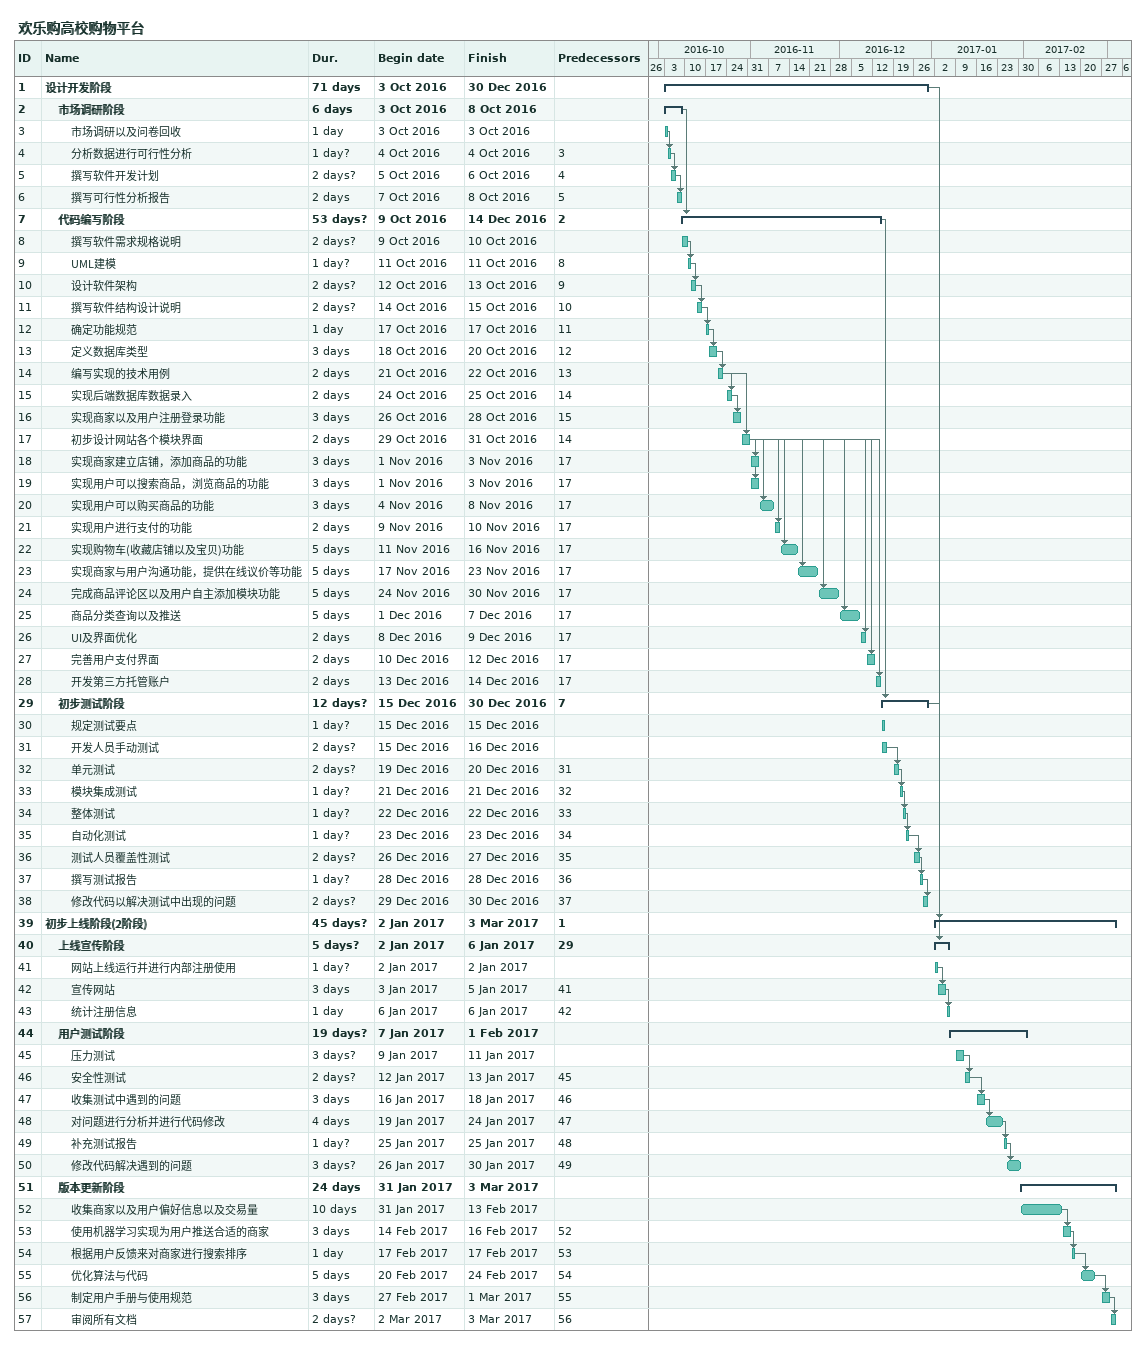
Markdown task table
欢乐购高校购物平台

| ID | Level | Task | Duration | Start | Finish | Predecessors |
|---|---|---|---|---|---|---|
| 1 | 1 | **设计开发阶段** | 71d | 2016-10-03 | 2016-12-30 |  |
| 2 | 2 | **市场调研阶段** | 6d | 2016-10-03 | 2016-10-08 |  |
| 3 | 3 | 市场调研以及问卷回收 | 1d | 2016-10-03 | 2016-10-03 |  |
| 4 | 3 | 分析数据进行可行性分析 | 1d? | 2016-10-04 | 2016-10-04 | 3 |
| 5 | 3 | 撰写软件开发计划 | 2d? | 2016-10-05 | 2016-10-06 | 4 |
| 6 | 3 | 撰写可行性分析报告 | 2d | 2016-10-07 | 2016-10-08 | 5 |
| 7 | 2 | **代码编写阶段** | 53d? | 2016-10-09 | 2016-12-14 | 2 |
| 8 | 3 | 撰写软件需求规格说明 | 2d? | 2016-10-09 | 2016-10-10 |  |
| 9 | 3 | UML建模 | 1d? | 2016-10-11 | 2016-10-11 | 8 |
| 10 | 3 | 设计软件架构 | 2d? | 2016-10-12 | 2016-10-13 | 9 |
| 11 | 3 | 撰写软件结构设计说明 | 2d? | 2016-10-14 | 2016-10-15 | 10 |
| 12 | 3 | 确定功能规范 | 1d | 2016-10-17 | 2016-10-17 | 11 |
| 13 | 3 | 定义数据库类型 | 3d | 2016-10-18 | 2016-10-20 | 12 |
| 14 | 3 | 编写实现的技术用例 | 2d | 2016-10-21 | 2016-10-22 | 13 |
| 15 | 3 | 实现后端数据库数据录入 | 2d | 2016-10-24 | 2016-10-25 | 14 |
| 16 | 3 | 实现商家以及用户注册登录功能 | 3d | 2016-10-26 | 2016-10-28 | 15 |
| 17 | 3 | 初步设计网站各个模块界面 | 2d | 2016-10-29 | 2016-10-31 | 14 |
| 18 | 3 | 实现商家建立店铺，添加商品的功能 | 3d | 2016-11-01 | 2016-11-03 | 17 |
| 19 | 3 | 实现用户可以搜索商品，浏览商品的功能 | 3d | 2016-11-01 | 2016-11-03 | 17 |
| 20 | 3 | 实现用户可以购买商品的功能 | 3d | 2016-11-04 | 2016-11-08 | 17 |
| 21 | 3 | 实现用户进行支付的功能 | 2d | 2016-11-09 | 2016-11-10 | 17 |
| 22 | 3 | 实现购物车(收藏店铺以及宝贝)功能 | 5d | 2016-11-11 | 2016-11-16 | 17 |
| 23 | 3 | 实现商家与用户沟通功能，提供在线议价等功能 | 5d | 2016-11-17 | 2016-11-23 | 17 |
| 24 | 3 | 完成商品评论区以及用户自主添加模块功能 | 5d | 2016-11-24 | 2016-11-30 | 17 |
| 25 | 3 | 商品分类查询以及推送 | 5d | 2016-12-01 | 2016-12-07 | 17 |
| 26 | 3 | UI及界面优化 | 2d | 2016-12-08 | 2016-12-09 | 17 |
| 27 | 3 | 完善用户支付界面 | 2d | 2016-12-10 | 2016-12-12 | 17 |
| 28 | 3 | 开发第三方托管账户 | 2d | 2016-12-13 | 2016-12-14 | 17 |
| 29 | 2 | **初步测试阶段** | 12d? | 2016-12-15 | 2016-12-30 | 7 |
| 30 | 3 | 规定测试要点 | 1d? | 2016-12-15 | 2016-12-15 |  |
| 31 | 3 | 开发人员手动测试 | 2d? | 2016-12-15 | 2016-12-16 |  |
| 32 | 3 | 单元测试 | 2d? | 2016-12-19 | 2016-12-20 | 31 |
| 33 | 3 | 模块集成测试 | 1d? | 2016-12-21 | 2016-12-21 | 32 |
| 34 | 3 | 整体测试 | 1d? | 2016-12-22 | 2016-12-22 | 33 |
| 35 | 3 | 自动化测试 | 1d? | 2016-12-23 | 2016-12-23 | 34 |
| 36 | 3 | 测试人员覆盖性测试 | 2d? | 2016-12-26 | 2016-12-27 | 35 |
| 37 | 3 | 撰写测试报告 | 1d? | 2016-12-28 | 2016-12-28 | 36 |
| 38 | 3 | 修改代码以解决测试中出现的问题 | 2d? | 2016-12-29 | 2016-12-30 | 37 |
| 39 | 1 | **初步上线阶段(2阶段)** | 45d? | 2017-01-02 | 2017-03-03 | 1 |
| 40 | 2 | **上线宣传阶段** | 5d? | 2017-01-02 | 2017-01-06 | 29 |
| 41 | 3 | 网站上线运行并进行内部注册使用 | 1d? | 2017-01-02 | 2017-01-02 |  |
| 42 | 3 | 宣传网站 | 3d | 2017-01-03 | 2017-01-05 | 41 |
| 43 | 3 | 统计注册信息 | 1d | 2017-01-06 | 2017-01-06 | 42 |
| 44 | 2 | **用户测试阶段** | 19d? | 2017-01-07 | 2017-02-01 |  |
| 45 | 3 | 压力测试 | 3d? | 2017-01-09 | 2017-01-11 |  |
| 46 | 3 | 安全性测试 | 2d? | 2017-01-12 | 2017-01-13 | 45 |
| 47 | 3 | 收集测试中遇到的问题 | 3d | 2017-01-16 | 2017-01-18 | 46 |
| 48 | 3 | 对问题进行分析并进行代码修改 | 4d | 2017-01-19 | 2017-01-24 | 47 |
| 49 | 3 | 补充测试报告 | 1d? | 2017-01-25 | 2017-01-25 | 48 |
| 50 | 3 | 修改代码解决遇到的问题 | 3d? | 2017-01-26 | 2017-01-30 | 49 |
| 51 | 2 | **版本更新阶段** | 24d | 2017-01-31 | 2017-03-03 |  |
| 52 | 3 | 收集商家以及用户偏好信息以及交易量 | 10d | 2017-01-31 | 2017-02-13 |  |
| 53 | 3 | 使用机器学习实现为用户推送合适的商家 | 3d | 2017-02-14 | 2017-02-16 | 52 |
| 54 | 3 | 根据用户反馈来对商家进行搜索排序 | 1d | 2017-02-17 | 2017-02-17 | 53 |
| 55 | 3 | 优化算法与代码 | 5d | 2017-02-20 | 2017-02-24 | 54 |
| 56 | 3 | 制定用户手册与使用规范 | 3d | 2017-02-27 | 2017-03-01 | 55 |
| 57 | 3 | 审阅所有文档 | 2d? | 2017-03-02 | 2017-03-03 | 56 |
